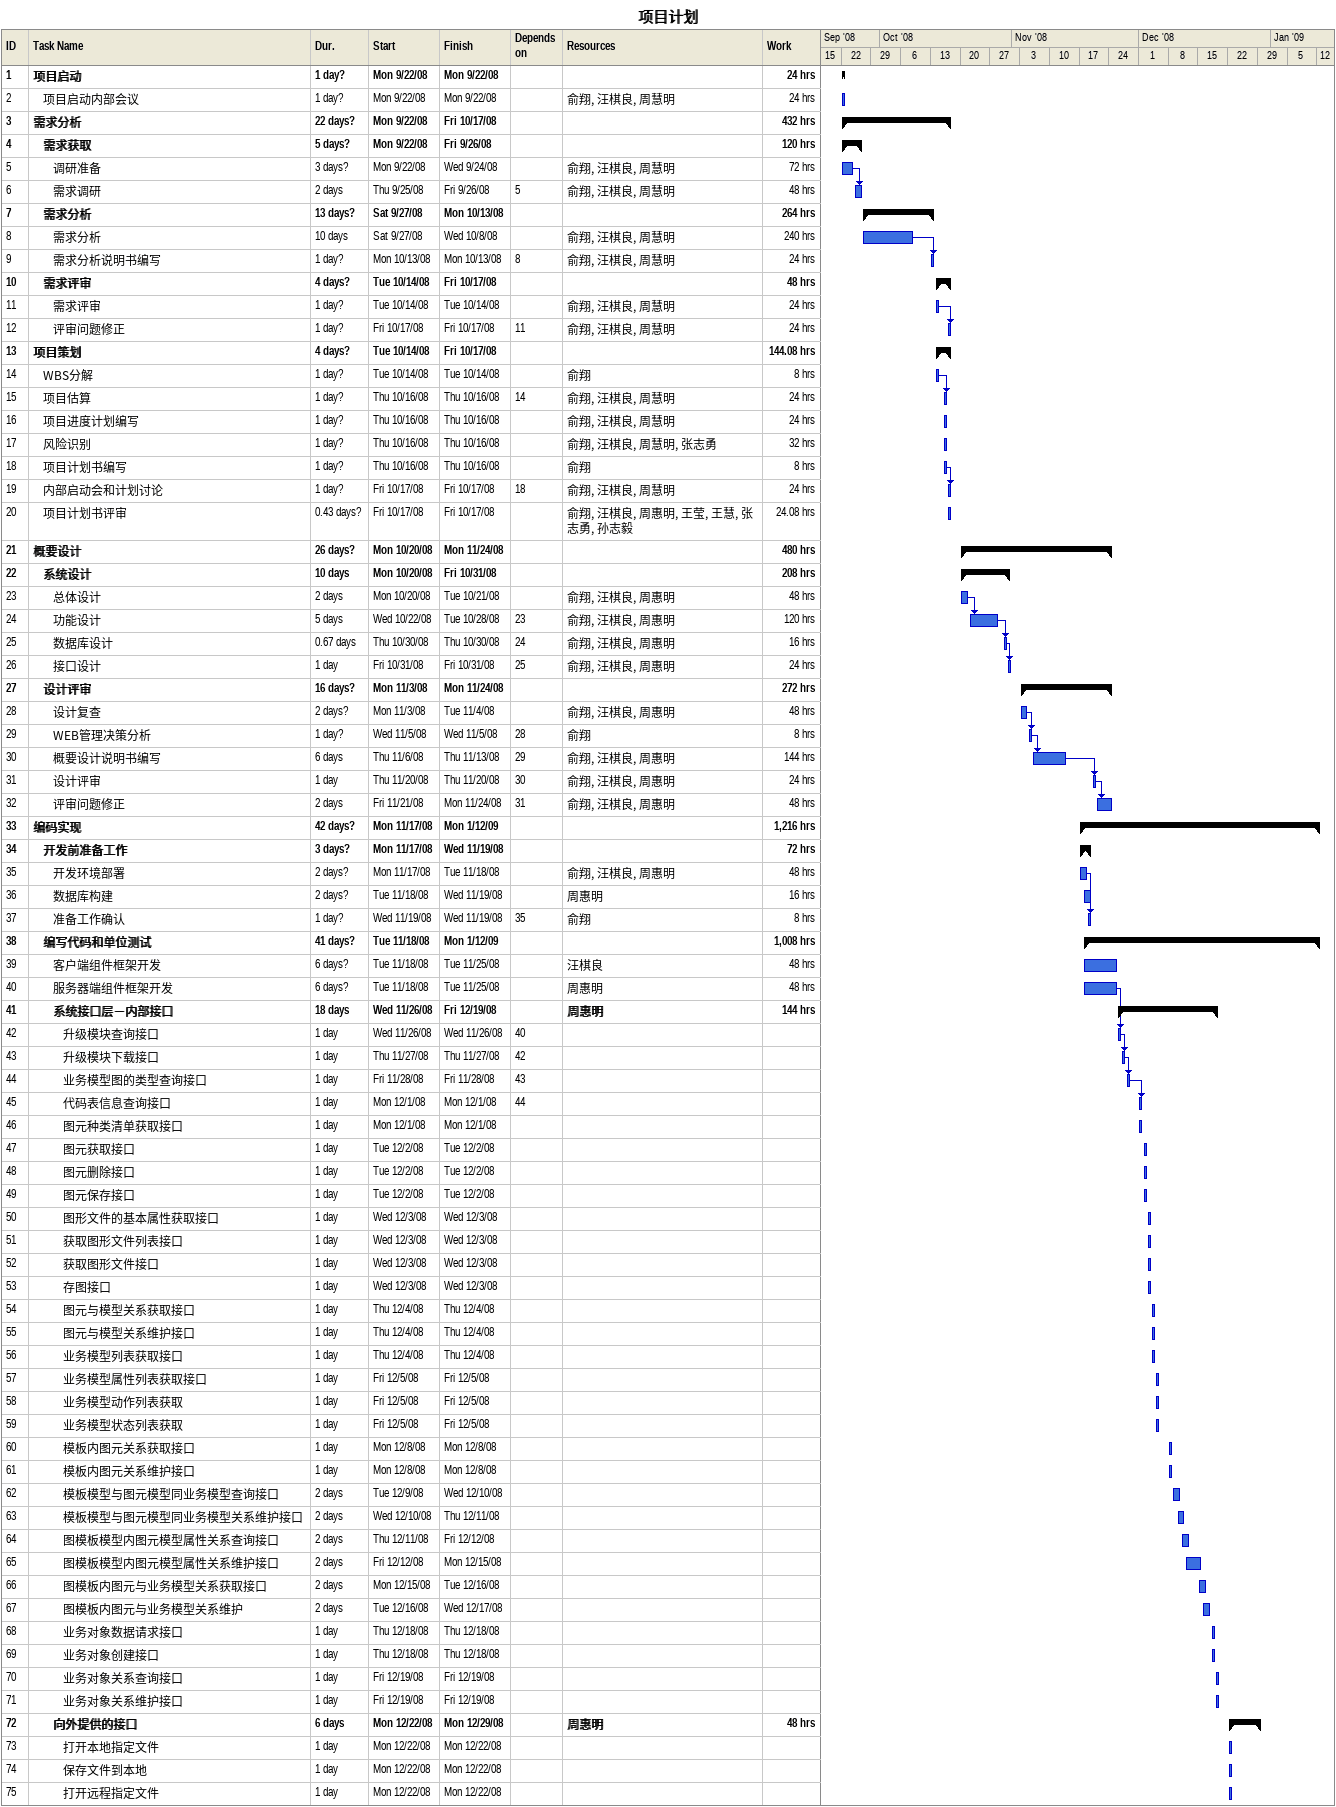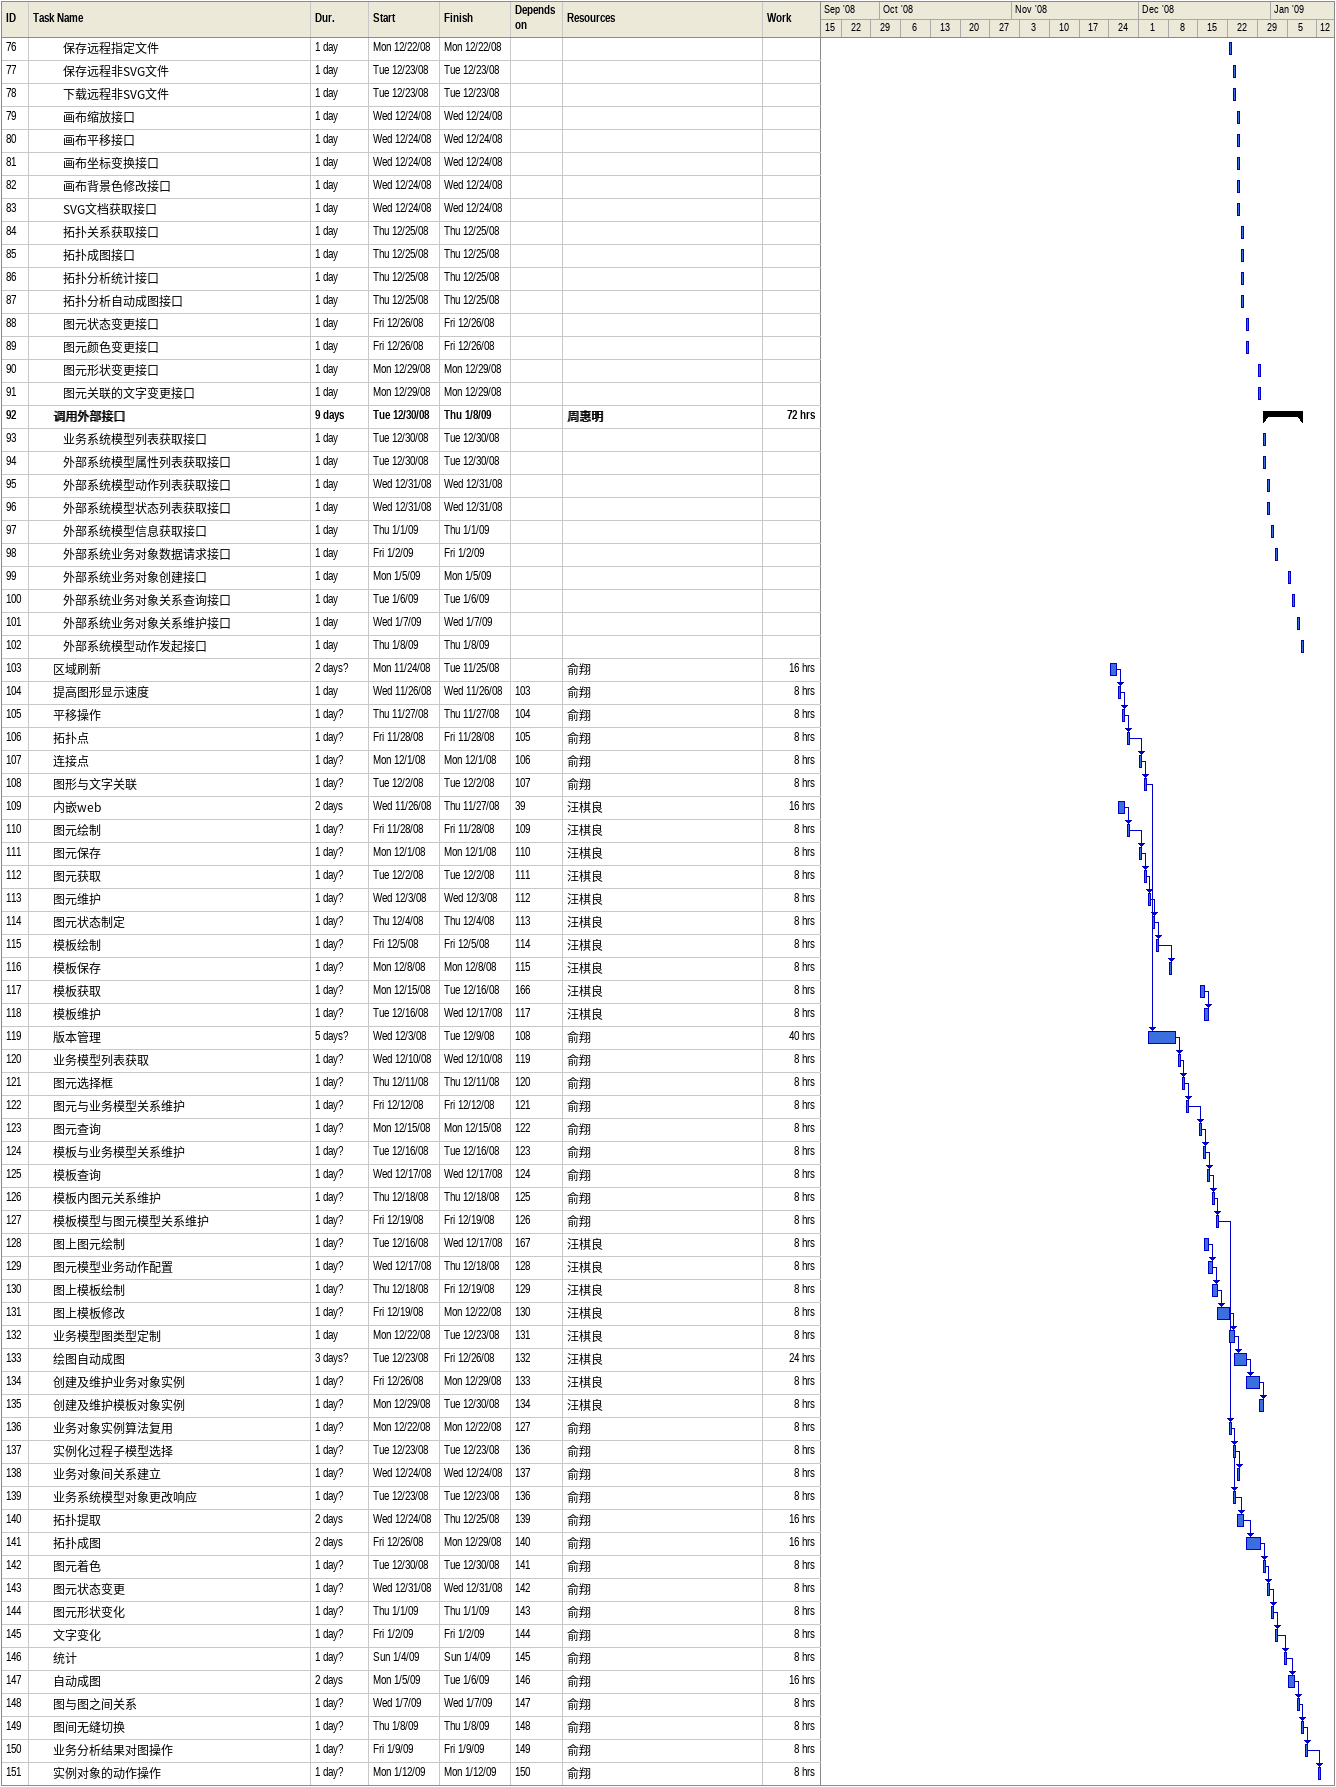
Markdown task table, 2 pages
项目计划

| ID | Level | Task | Duration | Start | Finish | Predecessors | Resources | Work (h) |
|---|---|---|---|---|---|---|---|---|
| 1 | 1 | **项目启动** | 1d? | 2008-09-22 | 2008-09-22 |  |  | 24 |
| 2 | 2 | 项目启动内部会议 | 1d? | 2008-09-22 | 2008-09-22 |  | 俞翔, 汪棋良, 周慧明 | 24 |
| 3 | 1 | **需求分析** | 22d? | 2008-09-22 | 2008-10-17 |  |  | 432 |
| 4 | 2 | **需求获取** | 5d? | 2008-09-22 | 2008-09-26 |  |  | 120 |
| 5 | 3 | 调研准备 | 3d? | 2008-09-22 | 2008-09-24 |  | 俞翔, 汪棋良, 周慧明 | 72 |
| 6 | 3 | 需求调研 | 2d | 2008-09-25 | 2008-09-26 | 5 | 俞翔, 汪棋良, 周慧明 | 48 |
| 7 | 2 | **需求分析** | 13d? | 2008-09-27 | 2008-10-13 |  |  | 264 |
| 8 | 3 | 需求分析 | 10d | 2008-09-27 | 2008-10-08 |  | 俞翔, 汪棋良, 周慧明 | 240 |
| 9 | 3 | 需求分析说明书编写 | 1d? | 2008-10-13 | 2008-10-13 | 8 | 俞翔, 汪棋良, 周慧明 | 24 |
| 10 | 2 | **需求评审** | 4d? | 2008-10-14 | 2008-10-17 |  |  | 48 |
| 11 | 3 | 需求评审 | 1d? | 2008-10-14 | 2008-10-14 |  | 俞翔, 汪棋良, 周慧明 | 24 |
| 12 | 3 | 评审问题修正 | 1d? | 2008-10-17 | 2008-10-17 | 11 | 俞翔, 汪棋良, 周慧明 | 24 |
| 13 | 1 | **项目策划** | 4d? | 2008-10-14 | 2008-10-17 |  |  | 144.08 |
| 14 | 2 | WBS分解 | 1d? | 2008-10-14 | 2008-10-14 |  | 俞翔 | 8 |
| 15 | 2 | 项目估算 | 1d? | 2008-10-16 | 2008-10-16 | 14 | 俞翔, 汪棋良, 周慧明 | 24 |
| 16 | 2 | 项目进度计划编写 | 1d? | 2008-10-16 | 2008-10-16 |  | 俞翔, 汪棋良, 周慧明 | 24 |
| 17 | 2 | 风险识别 | 1d? | 2008-10-16 | 2008-10-16 |  | 俞翔, 汪棋良, 周慧明, 张志勇 | 32 |
| 18 | 2 | 项目计划书编写 | 1d? | 2008-10-16 | 2008-10-16 |  | 俞翔 | 8 |
| 19 | 2 | 内部启动会和计划讨论 | 1d? | 2008-10-17 | 2008-10-17 | 18 | 俞翔, 汪棋良, 周慧明 | 24 |
| 20 | 2 | 项目计划书评审 | 0.43d? | 2008-10-17 | 2008-10-17 |  | 俞翔, 汪棋良, 周惠明, 王莹, 王慧, 张志勇, 孙志毅 | 24.08 |
| 21 | 1 | **概要设计** | 26d? | 2008-10-20 | 2008-11-24 |  |  | 480 |
| 22 | 2 | **系统设计** | 10d | 2008-10-20 | 2008-10-31 |  |  | 208 |
| 23 | 3 | 总体设计 | 2d | 2008-10-20 | 2008-10-21 |  | 俞翔, 汪棋良, 周惠明 | 48 |
| 24 | 3 | 功能设计 | 5d | 2008-10-22 | 2008-10-28 | 23 | 俞翔, 汪棋良, 周惠明 | 120 |
| 25 | 3 | 数据库设计 | 0.67d | 2008-10-30 | 2008-10-30 | 24 | 俞翔, 汪棋良, 周惠明 | 16 |
| 26 | 3 | 接口设计 | 1d | 2008-10-31 | 2008-10-31 | 25 | 俞翔, 汪棋良, 周惠明 | 24 |
| 27 | 2 | **设计评审** | 16d? | 2008-11-03 | 2008-11-24 |  |  | 272 |
| 28 | 3 | 设计复查 | 2d? | 2008-11-03 | 2008-11-04 |  | 俞翔, 汪棋良, 周惠明 | 48 |
| 29 | 3 | WEB管理决策分析 | 1d? | 2008-11-05 | 2008-11-05 | 28 | 俞翔 | 8 |
| 30 | 3 | 概要设计说明书编写 | 6d | 2008-11-06 | 2008-11-13 | 29 | 俞翔, 汪棋良, 周惠明 | 144 |
| 31 | 3 | 设计评审 | 1d | 2008-11-20 | 2008-11-20 | 30 | 俞翔, 汪棋良, 周惠明 | 24 |
| 32 | 3 | 评审问题修正 | 2d | 2008-11-21 | 2008-11-24 | 31 | 俞翔, 汪棋良, 周惠明 | 48 |
| 33 | 1 | **编码实现** | 42d? | 2008-11-17 | 2009-01-12 |  |  | 1216 |
| 34 | 2 | **开发前准备工作** | 3d? | 2008-11-17 | 2008-11-19 |  |  | 72 |
| 35 | 3 | 开发环境部署 | 2d? | 2008-11-17 | 2008-11-18 |  | 俞翔, 汪棋良, 周惠明 | 48 |
| 36 | 3 | 数据库构建 | 2d? | 2008-11-18 | 2008-11-19 |  | 周惠明 | 16 |
| 37 | 3 | 准备工作确认 | 1d? | 2008-11-19 | 2008-11-19 | 35 | 俞翔 | 8 |
| 38 | 2 | **编写代码和单位测试** | 41d? | 2008-11-18 | 2009-01-12 |  |  | 1008 |
| 39 | 3 | 客户端组件框架开发 | 6d? | 2008-11-18 | 2008-11-25 |  | 汪棋良 | 48 |
| 40 | 3 | 服务器端组件框架开发 | 6d? | 2008-11-18 | 2008-11-25 |  | 周惠明 | 48 |
| 41 | 3 | **系统接口层－内部接口** | 18d | 2008-11-26 | 2008-12-19 |  | 周惠明 | 144 |
| 42 | 4 | 升级模块查询接口 | 1d | 2008-11-26 | 2008-11-26 | 40 |  |  |
| 43 | 4 | 升级模块下载接口 | 1d | 2008-11-27 | 2008-11-27 | 42 |  |  |
| 44 | 4 | 业务模型图的类型查询接口 | 1d | 2008-11-28 | 2008-11-28 | 43 |  |  |
| 45 | 4 | 代码表信息查询接口 | 1d | 2008-12-01 | 2008-12-01 | 44 |  |  |
| 46 | 4 | 图元种类清单获取接口 | 1d | 2008-12-01 | 2008-12-01 |  |  |  |
| 47 | 4 | 图元获取接口 | 1d | 2008-12-02 | 2008-12-02 |  |  |  |
| 48 | 4 | 图元删除接口 | 1d | 2008-12-02 | 2008-12-02 |  |  |  |
| 49 | 4 | 图元保存接口 | 1d | 2008-12-02 | 2008-12-02 |  |  |  |
| 50 | 4 | 图形文件的基本属性获取接口 | 1d | 2008-12-03 | 2008-12-03 |  |  |  |
| 51 | 4 | 获取图形文件列表接口 | 1d | 2008-12-03 | 2008-12-03 |  |  |  |
| 52 | 4 | 获取图形文件接口 | 1d | 2008-12-03 | 2008-12-03 |  |  |  |
| 53 | 4 | 存图接口 | 1d | 2008-12-03 | 2008-12-03 |  |  |  |
| 54 | 4 | 图元与模型关系获取接口 | 1d | 2008-12-04 | 2008-12-04 |  |  |  |
| 55 | 4 | 图元与模型关系维护接口 | 1d | 2008-12-04 | 2008-12-04 |  |  |  |
| 56 | 4 | 业务模型列表获取接口 | 1d | 2008-12-04 | 2008-12-04 |  |  |  |
| 57 | 4 | 业务模型属性列表获取接口 | 1d | 2008-12-05 | 2008-12-05 |  |  |  |
| 58 | 4 | 业务模型动作列表获取 | 1d | 2008-12-05 | 2008-12-05 |  |  |  |
| 59 | 4 | 业务模型状态列表获取 | 1d | 2008-12-05 | 2008-12-05 |  |  |  |
| 60 | 4 | 模板内图元关系获取接口 | 1d | 2008-12-08 | 2008-12-08 |  |  |  |
| 61 | 4 | 模板内图元关系维护接口 | 1d | 2008-12-08 | 2008-12-08 |  |  |  |
| 62 | 4 | 模板模型与图元模型同业务模型查询接口 | 2d | 2008-12-09 | 2008-12-10 |  |  |  |
| 63 | 4 | 模板模型与图元模型同业务模型关系维护接口 | 2d | 2008-12-10 | 2008-12-11 |  |  |  |
| 64 | 4 | 图模板模型内图元模型属性关系查询接口 | 2d | 2008-12-11 | 2008-12-12 |  |  |  |
| 65 | 4 | 图模板模型内图元模型属性关系维护接口 | 2d | 2008-12-12 | 2008-12-15 |  |  |  |
| 66 | 4 | 图模板内图元与业务模型关系获取接口 | 2d | 2008-12-15 | 2008-12-16 |  |  |  |
| 67 | 4 | 图模板内图元与业务模型关系维护 | 2d | 2008-12-16 | 2008-12-17 |  |  |  |
| 68 | 4 | 业务对象数据请求接口 | 1d | 2008-12-18 | 2008-12-18 |  |  |  |
| 69 | 4 | 业务对象创建接口 | 1d | 2008-12-18 | 2008-12-18 |  |  |  |
| 70 | 4 | 业务对象关系查询接口 | 1d | 2008-12-19 | 2008-12-19 |  |  |  |
| 71 | 4 | 业务对象关系维护接口 | 1d | 2008-12-19 | 2008-12-19 |  |  |  |
| 72 | 3 | **向外提供的接口** | 6d | 2008-12-22 | 2008-12-29 |  | 周惠明 | 48 |
| 73 | 4 | 打开本地指定文件 | 1d | 2008-12-22 | 2008-12-22 |  |  |  |
| 74 | 4 | 保存文件到本地 | 1d | 2008-12-22 | 2008-12-22 |  |  |  |
| 75 | 4 | 打开远程指定文件 | 1d | 2008-12-22 | 2008-12-22 |  |  |  |
| 76 | 4 | 保存远程指定文件 | 1d | 2008-12-22 | 2008-12-22 |  |  |  |
| 77 | 4 | 保存远程非SVG文件 | 1d | 2008-12-23 | 2008-12-23 |  |  |  |
| 78 | 4 | 下载远程非SVG文件 | 1d | 2008-12-23 | 2008-12-23 |  |  |  |
| 79 | 4 | 画布缩放接口 | 1d | 2008-12-24 | 2008-12-24 |  |  |  |
| 80 | 4 | 画布平移接口 | 1d | 2008-12-24 | 2008-12-24 |  |  |  |
| 81 | 4 | 画布坐标变换接口 | 1d | 2008-12-24 | 2008-12-24 |  |  |  |
| 82 | 4 | 画布背景色修改接口 | 1d | 2008-12-24 | 2008-12-24 |  |  |  |
| 83 | 4 | SVG文档获取接口 | 1d | 2008-12-24 | 2008-12-24 |  |  |  |
| 84 | 4 | 拓扑关系获取接口 | 1d | 2008-12-25 | 2008-12-25 |  |  |  |
| 85 | 4 | 拓扑成图接口 | 1d | 2008-12-25 | 2008-12-25 |  |  |  |
| 86 | 4 | 拓扑分析统计接口 | 1d | 2008-12-25 | 2008-12-25 |  |  |  |
| 87 | 4 | 拓扑分析自动成图接口 | 1d | 2008-12-25 | 2008-12-25 |  |  |  |
| 88 | 4 | 图元状态变更接口 | 1d | 2008-12-26 | 2008-12-26 |  |  |  |
| 89 | 4 | 图元颜色变更接口 | 1d | 2008-12-26 | 2008-12-26 |  |  |  |
| 90 | 4 | 图元形状变更接口 | 1d | 2008-12-29 | 2008-12-29 |  |  |  |
| 91 | 4 | 图元关联的文字变更接口 | 1d | 2008-12-29 | 2008-12-29 |  |  |  |
| 92 | 3 | **调用外部接口** | 9d | 2008-12-30 | 2009-01-08 |  | 周惠明 | 72 |
| 93 | 4 | 业务系统模型列表获取接口 | 1d | 2008-12-30 | 2008-12-30 |  |  |  |
| 94 | 4 | 外部系统模型属性列表获取接口 | 1d | 2008-12-30 | 2008-12-30 |  |  |  |
| 95 | 4 | 外部系统模型动作列表获取接口 | 1d | 2008-12-31 | 2008-12-31 |  |  |  |
| 96 | 4 | 外部系统模型状态列表获取接口 | 1d | 2008-12-31 | 2008-12-31 |  |  |  |
| 97 | 4 | 外部系统模型信息获取接口 | 1d | 2009-01-01 | 2009-01-01 |  |  |  |
| 98 | 4 | 外部系统业务对象数据请求接口 | 1d | 2009-01-02 | 2009-01-02 |  |  |  |
| 99 | 4 | 外部系统业务对象创建接口 | 1d | 2009-01-05 | 2009-01-05 |  |  |  |
| 100 | 4 | 外部系统业务对象关系查询接口 | 1d | 2009-01-06 | 2009-01-06 |  |  |  |
| 101 | 4 | 外部系统业务对象关系维护接口 | 1d | 2009-01-07 | 2009-01-07 |  |  |  |
| 102 | 4 | 外部系统模型动作发起接口 | 1d | 2009-01-08 | 2009-01-08 |  |  |  |
| 103 | 3 | 区域刷新 | 2d? | 2008-11-24 | 2008-11-25 |  | 俞翔 | 16 |
| 104 | 3 | 提高图形显示速度 | 1d | 2008-11-26 | 2008-11-26 | 103 | 俞翔 | 8 |
| 105 | 3 | 平移操作 | 1d? | 2008-11-27 | 2008-11-27 | 104 | 俞翔 | 8 |
| 106 | 3 | 拓扑点 | 1d? | 2008-11-28 | 2008-11-28 | 105 | 俞翔 | 8 |
| 107 | 3 | 连接点 | 1d? | 2008-12-01 | 2008-12-01 | 106 | 俞翔 | 8 |
| 108 | 3 | 图形与文字关联 | 1d? | 2008-12-02 | 2008-12-02 | 107 | 俞翔 | 8 |
| 109 | 3 | 内嵌web | 2d | 2008-11-26 | 2008-11-27 | 39 | 汪棋良 | 16 |
| 110 | 3 | 图元绘制 | 1d? | 2008-11-28 | 2008-11-28 | 109 | 汪棋良 | 8 |
| 111 | 3 | 图元保存 | 1d? | 2008-12-01 | 2008-12-01 | 110 | 汪棋良 | 8 |
| 112 | 3 | 图元获取 | 1d? | 2008-12-02 | 2008-12-02 | 111 | 汪棋良 | 8 |
| 113 | 3 | 图元维护 | 1d? | 2008-12-03 | 2008-12-03 | 112 | 汪棋良 | 8 |
| 114 | 3 | 图元状态制定 | 1d? | 2008-12-04 | 2008-12-04 | 113 | 汪棋良 | 8 |
| 115 | 3 | 模板绘制 | 1d? | 2008-12-05 | 2008-12-05 | 114 | 汪棋良 | 8 |
| 116 | 3 | 模板保存 | 1d? | 2008-12-08 | 2008-12-08 | 115 | 汪棋良 | 8 |
| 117 | 3 | 模板获取 | 1d? | 2008-12-15 | 2008-12-16 | 166 | 汪棋良 | 8 |
| 118 | 3 | 模板维护 | 1d? | 2008-12-16 | 2008-12-17 | 117 | 汪棋良 | 8 |
| 119 | 3 | 版本管理 | 5d? | 2008-12-03 | 2008-12-09 | 108 | 俞翔 | 40 |
| 120 | 3 | 业务模型列表获取 | 1d? | 2008-12-10 | 2008-12-10 | 119 | 俞翔 | 8 |
| 121 | 3 | 图元选择框 | 1d? | 2008-12-11 | 2008-12-11 | 120 | 俞翔 | 8 |
| 122 | 3 | 图元与业务模型关系维护 | 1d? | 2008-12-12 | 2008-12-12 | 121 | 俞翔 | 8 |
| 123 | 3 | 图元查询 | 1d? | 2008-12-15 | 2008-12-15 | 122 | 俞翔 | 8 |
| 124 | 3 | 模板与业务模型关系维护 | 1d? | 2008-12-16 | 2008-12-16 | 123 | 俞翔 | 8 |
| 125 | 3 | 模板查询 | 1d? | 2008-12-17 | 2008-12-17 | 124 | 俞翔 | 8 |
| 126 | 3 | 模板内图元关系维护 | 1d? | 2008-12-18 | 2008-12-18 | 125 | 俞翔 | 8 |
| 127 | 3 | 模板模型与图元模型关系维护 | 1d? | 2008-12-19 | 2008-12-19 | 126 | 俞翔 | 8 |
| 128 | 3 | 图上图元绘制 | 1d? | 2008-12-16 | 2008-12-17 | 167 | 汪棋良 | 8 |
| 129 | 3 | 图元模型业务动作配置 | 1d? | 2008-12-17 | 2008-12-18 | 128 | 汪棋良 | 8 |
| 130 | 3 | 图上模板绘制 | 1d? | 2008-12-18 | 2008-12-19 | 129 | 汪棋良 | 8 |
| 131 | 3 | 图上模板修改 | 1d? | 2008-12-19 | 2008-12-22 | 130 | 汪棋良 | 8 |
| 132 | 3 | 业务模型图类型定制 | 1d | 2008-12-22 | 2008-12-23 | 131 | 汪棋良 | 8 |
| 133 | 3 | 绘图自动成图 | 3d? | 2008-12-23 | 2008-12-26 | 132 | 汪棋良 | 24 |
| 134 | 3 | 创建及维护业务对象实例 | 1d? | 2008-12-26 | 2008-12-29 | 133 | 汪棋良 | 8 |
| 135 | 3 | 创建及维护模板对象实例 | 1d? | 2008-12-29 | 2008-12-30 | 134 | 汪棋良 | 8 |
| 136 | 3 | 业务对象实例算法复用 | 1d? | 2008-12-22 | 2008-12-22 | 127 | 俞翔 | 8 |
| 137 | 3 | 实例化过程子模型选择 | 1d? | 2008-12-23 | 2008-12-23 | 136 | 俞翔 | 8 |
| 138 | 3 | 业务对象间关系建立 | 1d? | 2008-12-24 | 2008-12-24 | 137 | 俞翔 | 8 |
| 139 | 3 | 业务系统模型对象更改响应 | 1d? | 2008-12-23 | 2008-12-23 | 136 | 俞翔 | 8 |
| 140 | 3 | 拓扑提取 | 2d | 2008-12-24 | 2008-12-25 | 139 | 俞翔 | 16 |
| 141 | 3 | 拓扑成图 | 2d | 2008-12-26 | 2008-12-29 | 140 | 俞翔 | 16 |
| 142 | 3 | 图元着色 | 1d? | 2008-12-30 | 2008-12-30 | 141 | 俞翔 | 8 |
| 143 | 3 | 图元状态变更 | 1d? | 2008-12-31 | 2008-12-31 | 142 | 俞翔 | 8 |
| 144 | 3 | 图元形状变化 | 1d? | 2009-01-01 | 2009-01-01 | 143 | 俞翔 | 8 |
| 145 | 3 | 文字变化 | 1d? | 2009-01-02 | 2009-01-02 | 144 | 俞翔 | 8 |
| 146 | 3 | 统计 | 1d? | 2009-01-04 | 2009-01-04 | 145 | 俞翔 | 8 |
| 147 | 3 | 自动成图 | 2d | 2009-01-05 | 2009-01-06 | 146 | 俞翔 | 16 |
| 148 | 3 | 图与图之间关系 | 1d? | 2009-01-07 | 2009-01-07 | 147 | 俞翔 | 8 |
| 149 | 3 | 图间无缝切换 | 1d? | 2009-01-08 | 2009-01-08 | 148 | 俞翔 | 8 |
| 150 | 3 | 业务分析结果对图操作 | 1d? | 2009-01-09 | 2009-01-09 | 149 | 俞翔 | 8 |
| 151 | 3 | 实例对象的动作操作 | 1d? | 2009-01-12 | 2009-01-12 | 150 | 俞翔 | 8 |
